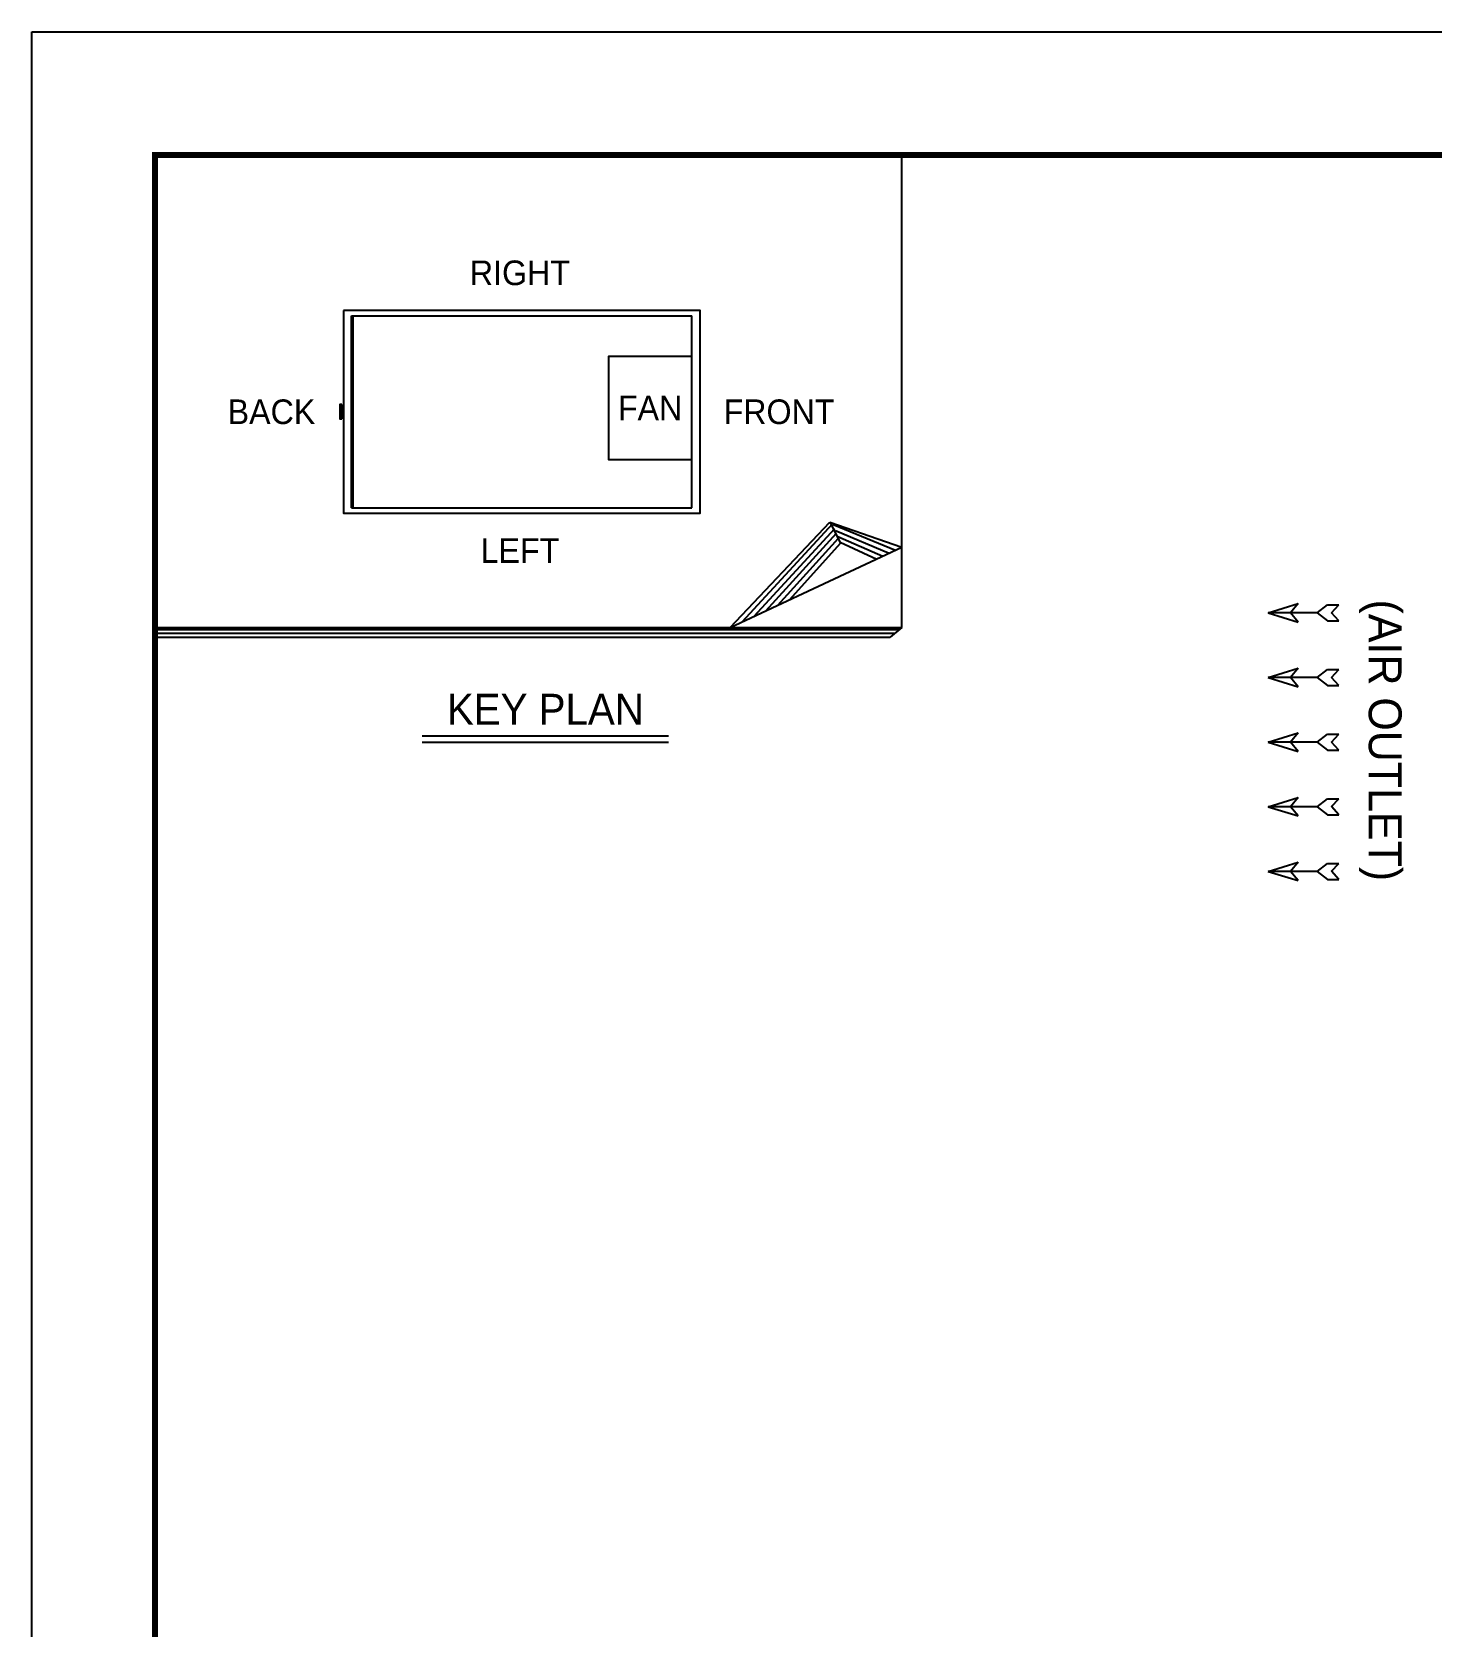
# Model space of a CAD drawing. Header units: millimetres. Extents: x -17070 to 45881, y -291348 to 34009.
# Drawn here: x 16474 to 24429, y 24946 to 34009 of the extents above; entities that cross this region are included whole.
import ezdxf
from ezdxf.enums import TextEntityAlignment as Align

# ---------------------------------------------------------------- set-up
doc = ezdxf.new("R2010")
doc.units = ezdxf.units.MM
for name, color, linetype in [('냉각탑', 4, 'Continuous'), ('냉각탑_box', 1, 'Continuous'), ('냉각탑_dim', 1, 'Continuous'), ('냉각탑_form', 1, 'Continuous'), ('냉각탑_text', 3, 'Continuous')]:
    doc.layers.add(name, color=color, linetype=linetype)
doc.styles.add('돋움', font='Dotum.ttf')

# ---------------------------------------------------------------- blocks, each defined once
blk = doc.blocks.new('화살표 IN OUT')
at = {"layer": '냉각탑_dim'}
for p, q in [((-322.7, 43), (-383.9, 43)), ((-343.1, 0.5), (-383.9, 43)), ((-383.9, -43), (-343.1, 0.5)), ((-266.4, 0), (-322.7, 43)), ((-266.4, 0), (-322.7, -43)), ((-266.4, 0), (0, 0)), ((-163.5, 50), (-121.5, 0)), ((0, 0), (-163.5, 50)), ((-163.5, -50), (-121.5, 0)), ((0, 0), (-163.5, -50)), ((-322.7, -43), (-383.9, -43))]:
    blk.add_line(p, q, dxfattribs=at)

msp = doc.modelspace()

# ---------------------------------------------------------------- linework, layer by layer
at = {"layer": 'Defpoints'}
msp.add_lwpolyline([(16474, 34008.7), (45881.2, 34008.7), (45881.2, 13213.6), (16474, 13213.6)], close=True, dxfattribs=at)
at = {"layer": '냉각탑', "ltscale": 30}
for p, q in [((18290.9, 31303.1), (18290.9, 32395.5)), ((18290.9, 32395.5), (20225.7, 32395.5)), ((18300.1, 31303.1), (18300.1, 32395.5)), ((20225.7, 31303.1), (20225.7, 32395.5)), ((18290.9, 31303.1), (20225.7, 31303.1))]:
    msp.add_line(p, q, dxfattribs=at)
msp.add_lwpolyline([(18244.8, 32425.4), (18244.8, 31273.1), (20272.9, 31273.1), (20272.9, 32425.4)], close=True, dxfattribs=at)
for points in [[(20225.7, 32163.9), (19751.8, 32163.9), (19751.4, 31577.4), (20225.7, 31577.4)], [(18236.1, 31890.1), (18224.5, 31890.1), (18224.5, 31808.5), (18236.1, 31808.5)], [(18230.3, 31890.1), (18230.3, 31808.5)], [(18236.1, 31808.5), (18236.1, 31890.1)]]:
    msp.add_lwpolyline(points, dxfattribs=at)
at = {"layer": '냉각탑_box'}
for p, q in [((21419.1, 30623.4), (21419.1, 33308.5)), ((20444.8, 30623.4), (21010.2, 31221)), ((20512.4, 30654.9), (21026.7, 31214.1)), ((20580, 30686.5), (21038, 31186.2)), ((21010.2, 31221), (21419.1, 31078.6)), ((21010.2, 31221), (21071.7, 31102.2)), ((21029, 31208.4), (21383.5, 31061.9)), ((20647.6, 30718.1), (21049.2, 31158.2)), ((20715.1, 30749.7), (21060.4, 31130.2)), ((20782.7, 30781.2), (21071.7, 31102.2)), ((21042.6, 31174.7), (21347.9, 31045.3)), ((21056.1, 31141), (21312.4, 31028.7)), ((21069.6, 31107.2), (21276.8, 31012.1)), ((20444.8, 30623.4), (21419.1, 31078.6)), ((17174.2, 30623.4), (21419.1, 30623.4)), ((17174.2, 30611.7), (21404.9, 30611.7)), ((17174.2, 30590.2), (21379, 30590.2)), ((17174.2, 30568.7), (21353, 30568.7)), ((21419.1, 30623.4), (21353, 30568.7)), ((18693.3, 30006.9), (20093.3, 30006.9)), ((18693.3, 29971.9), (20093.3, 29971.9))]:
    msp.add_line(p, q, dxfattribs=at)
at = {"layer": '냉각탑_form', "const_width": 35}
msp.add_lwpolyline([(17174.2, 33308.5), (17174.2, 13913.8), (45181.1, 13913.8), (45181.1, 33308.5)], close=True, dxfattribs=at)

# ---------------------------------------------------------------- block references
at = {"layer": '냉각탑_dim', "xscale": -1.04999997375291, "yscale": 1.04999997374806, "zscale": 1.04999997375}
for p in [(23501.9, 30706.4), (23501.9, 30338.9), (23501.9, 29971.4), (23501.9, 29603.9), (23501.9, 29236.4)]:
    msp.add_blockref('화살표 IN OUT', p, dxfattribs=at)

# ---------------------------------------------------------------- texts
at = {"layer": '냉각탑_text', "style": '돋움'}
for s, height, p in [('RIGHT', 140, (19248.8, 32639.1)), ('BACK', 140, (17836.2, 31849.3)), ('FAN', 140, (19988.6, 31870.7)), ('FRONT', 140, (20721.6, 31849.3)), ('LEFT', 140, (19248.8, 31060.3)), ('KEY PLAN', 175, (19393.3, 30158.5))]:
    msp.add_text(s, height=height, dxfattribs=at).set_placement(p, align=Align.MIDDLE_CENTER)
msp.add_text('(AIR OUTLET)', height=186.667, rotation=270, dxfattribs=at).set_placement((24167.8, 29981.5), align=Align.MIDDLE_CENTER)

doc.saveas('drawing.dxf')
